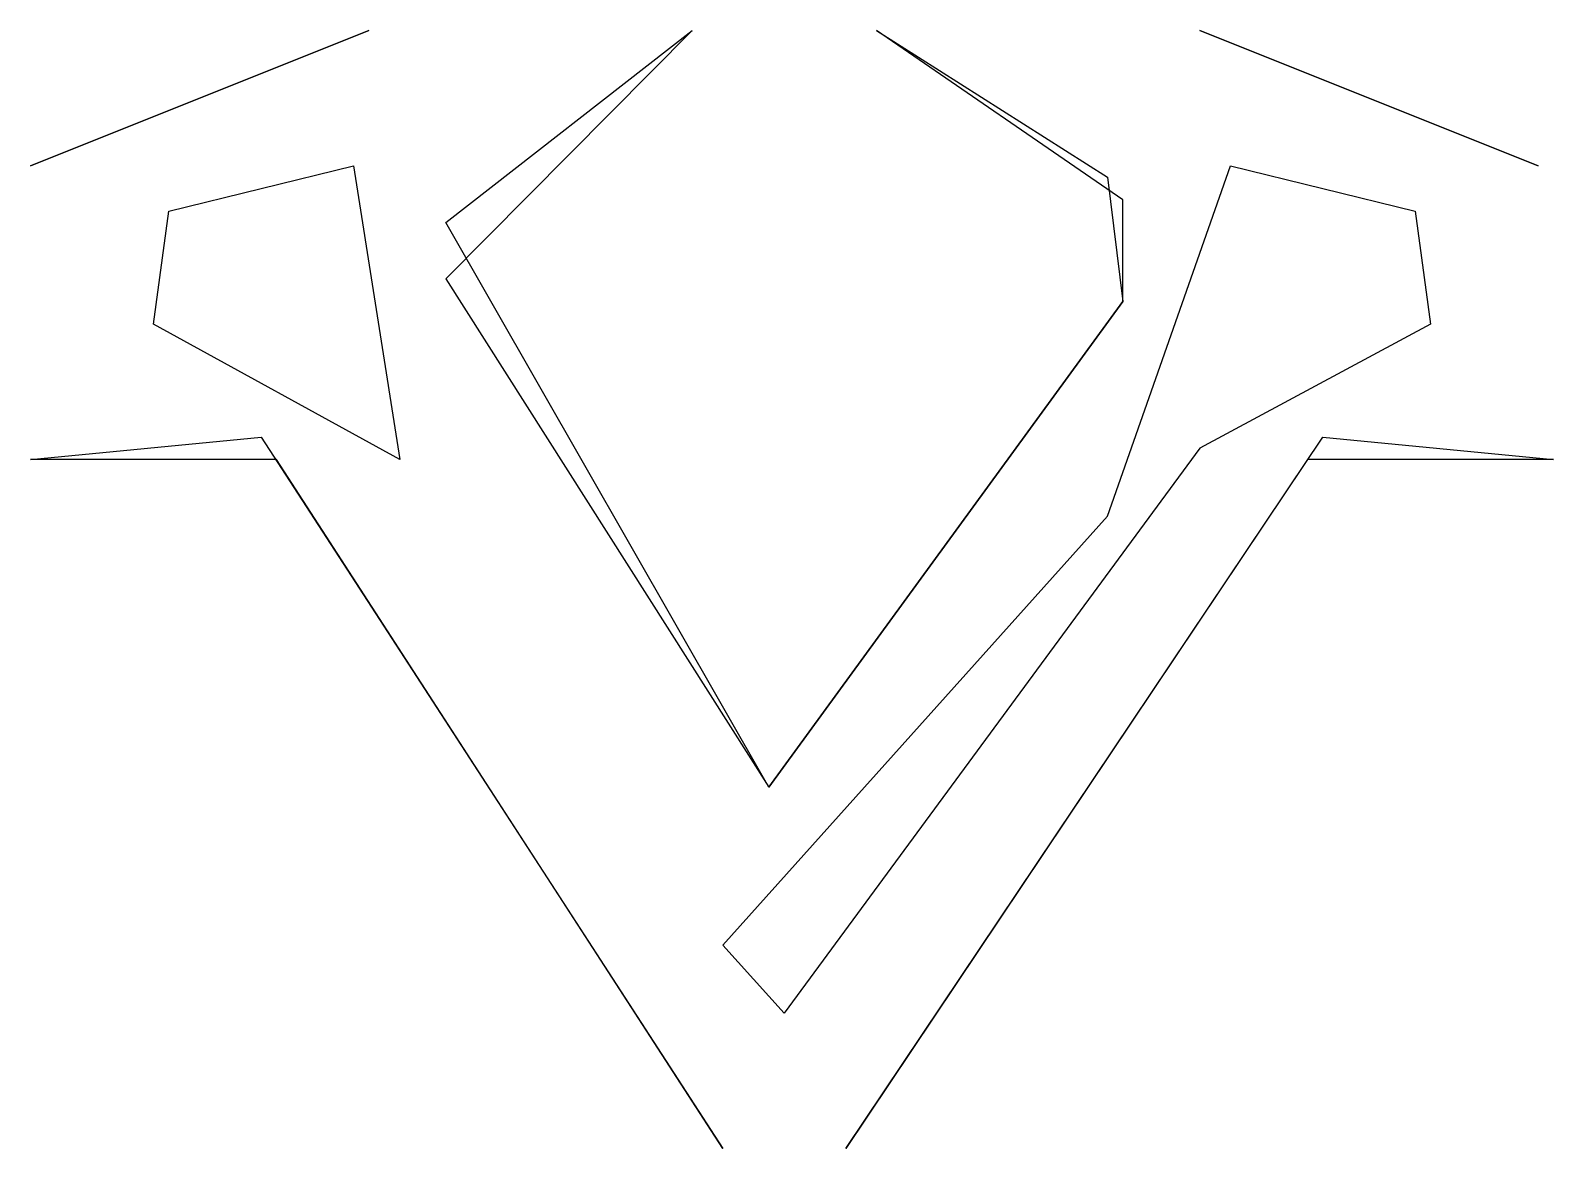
# Model space of a CAD drawing. Header units: metres. Extents: x 0 to 121, y 0 to 89.
import ezdxf

# ---------------------------------------------------------------- set-up
doc = ezdxf.new("R2010")
doc.units = ezdxf.units.M

msp = doc.modelspace()

# ---------------------------------------------------------------- linework, layer by layer
at = {"color": 6}
for points in [[(0, 78.039), (26.884, 88.803)], [(26.884, 88.803), (0, 78.039)], [(32.994, 73.554), (52.546, 88.803)], [(52.546, 88.803), (32.994, 69.069)], [(86.762, 75.348), (67.21, 88.803)], [(67.21, 88.803), (85.54, 77.142)], [(119.756, 78.039), (92.872, 88.803)], [(92.872, 88.803), (119.756, 78.039)], [(10.998, 74.451), (25.662, 78.039)], [(25.662, 78.039), (29.328, 54.717)], [(95.316, 78.039), (109.98, 74.451)], [(85.54, 77.142), (86.762, 67.275)], [(86.762, 67.275), (86.762, 75.348)], [(9.776, 65.481), (10.998, 74.451)], [(109.98, 74.451), (111.202, 65.481)], [(58.656, 28.704), (32.994, 73.554)], [(32.994, 69.069), (58.656, 28.704)], [(58.656, 28.704), (86.762, 67.275)], [(86.762, 67.275), (58.656, 28.704)], [(29.328, 54.717), (9.776, 65.481)], [(0, 54.717), (18.33, 56.511)], [(18.33, 56.511), (54.99, 0)], [(64.766, 0), (102.648, 56.511)], [(102.648, 56.511), (120.978, 54.717)], [(19.552, 54.717), (0, 54.717)], [(54.99, 0), (19.552, 54.717)], [(101.426, 54.717), (64.766, 0)], [(120.978, 54.717), (101.426, 54.717)], [(59.878, 10.764), (54.99, 16.146)]]:
    msp.add_lwpolyline(points, dxfattribs=at)
at = {"color": 5}
for points in [[(54.99, 16.146), (85.54, 50.232), (95.316, 78.039)], [(111.202, 65.481), (92.872, 55.614), (59.878, 10.764)]]:
    msp.add_lwpolyline(points, dxfattribs=at)

doc.saveas('drawing.dxf')
